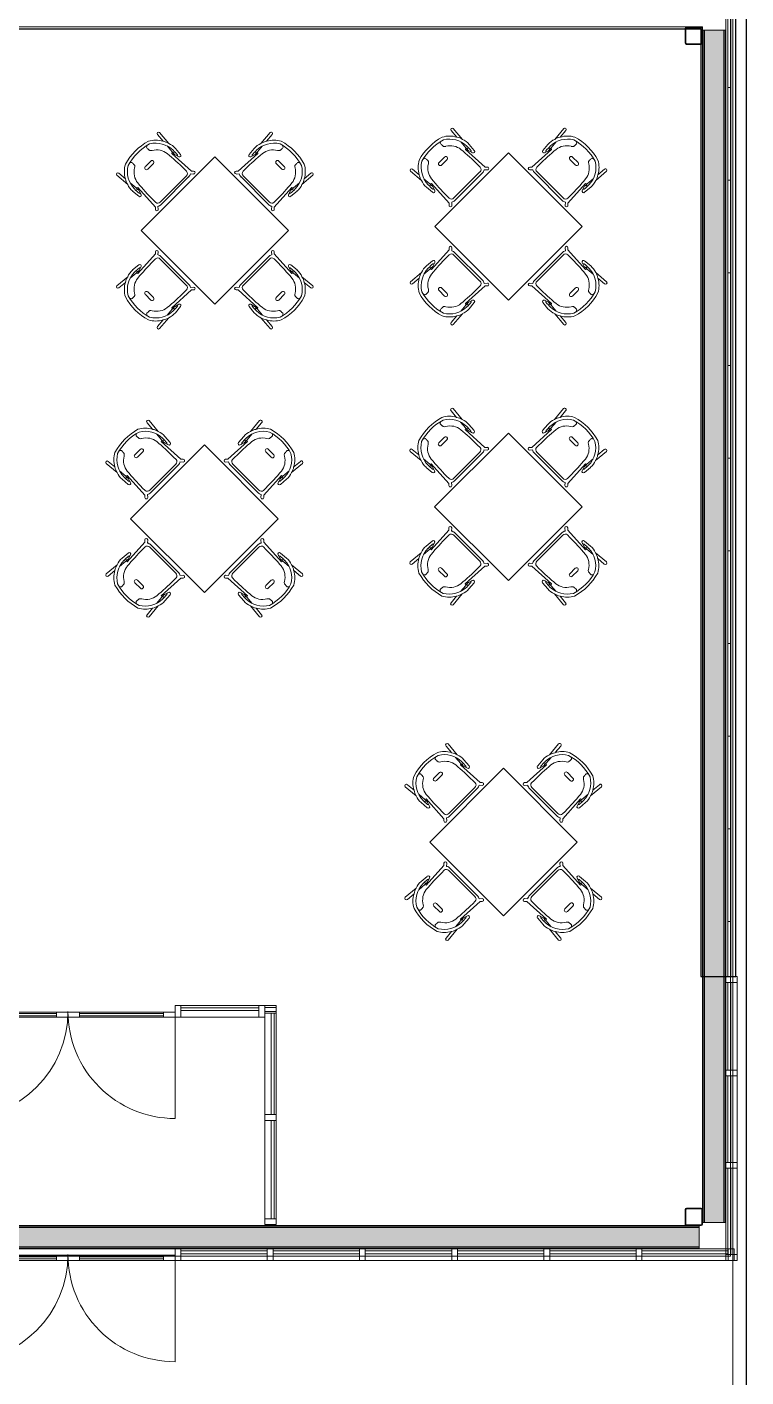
# Model space of a CAD drawing. Header units: inches. Extents: x 20541 to 27285, y -26063 to -19045.
# Drawn here: x 26034 to 26282.4, y -22813.3 to -22347.1 of the extents above; entities that cross this region are included whole.
import ezdxf

# ---------------------------------------------------------------- set-up
doc = ezdxf.new("R2010")
doc.units = ezdxf.units.IN
doc.header["$MEASUREMENT"] = 0
doc.linetypes.add('Hidden', pattern=[0.28125, 0.1875, -0.09375])
for name, color, linetype, lineweight in [('A-DOOR', 31, 'Continuous', 9), ('A-GLAZ-CURT', 52, 'Continuous', 9), ('A-GLAZ-CWMG', 51, 'Continuous', 9), ('A-PROP-SBCK', 71, 'Hidden', 25), ('A-WALL', 113, 'Continuous', 9), ('A-WALL-PATT', 111, 'Continuous', 25), ('C-TOPO', 7, 'Continuous', 9), ('Conc', 7, 'Continuous', 9), ('I-FURN', 30, 'Continuous', 9), ('L-SITE-WALL', 31, 'Continuous', 9), ('S-BEAM', 12, 'Continuous', 9), ('S-COLS', 52, 'Continuous', 9)]:
    doc.layers.add(name, color=color, linetype=linetype, lineweight=lineweight)

# ---------------------------------------------------------------- blocks, each defined once
blk = doc.blocks.new('HSS-Hollow Structural Section-Column - HSS6X6X1_4-V11-Site Plan - Phase 1')
at = {"layer": 'S-COLS'}
h = blk.add_hatch(dxfattribs=at)
h.set_pattern_fill('FP_5', color=256, style=0, pattern_type=2)
h.set_pattern_definition([(225, (26264.39, -22758.053), (25.342707, -25.342707), []), (225, (26264.39, -22796.453), (25.342707, -25.342707), [])])
edge = h.paths.add_edge_path(flags=0)
edge.add_line((2.534, 2.767), (-2.534, 2.767))
edge.add_arc((-2.534, 2.534), 0.233, 90, 180)
edge.add_line((-2.767, 2.534), (-2.767, -2.534))
edge.add_arc((-2.534, -2.534), 0.233, 180, 270)
edge.add_line((-2.534, -2.767), (2.534, -2.767))
edge.add_arc((2.534, -2.534), 0.233, 270, 360)
edge.add_line((2.767, -2.534), (2.767, 2.534))
edge.add_arc((2.534, 2.534), 0.233, 0, 90)
edge = h.paths.add_edge_path(flags=0)
edge.add_arc((2.534, 2.534), 0.466, 0, 90, ccw=False)
edge.add_line((3, 2.534), (3, -2.534))
edge.add_arc((2.534, -2.534), 0.466, 270, 360, ccw=False)
edge.add_line((2.534, -3), (-2.534, -3))
edge.add_arc((-2.534, -2.534), 0.466, 180, 270, ccw=False)
edge.add_line((-3, -2.534), (-3, 2.534))
edge.add_arc((-2.534, 2.534), 0.466, 90, 180, ccw=False)
edge.add_line((-2.534, 3), (2.534, 3))
at = {"layer": 'S-COLS', "lineweight": 15}
for p, q in [((-3, 2.534), (-3, -2.534)), ((-2.767, -2.534), (-2.767, 2.534)), ((2.534, 3), (-2.534, 3)), ((-2.534, 2.767), (2.534, 2.767)), ((2.767, 2.534), (2.767, -2.534)), ((3, -2.534), (3, 2.534)), ((2.534, -2.767), (-2.534, -2.767)), ((-2.534, -3), (2.534, -3))]:
    blk.add_line(p, q, dxfattribs=at)
for centre, radius, start, end in [((-2.534, 2.534), 0.466, 90, 180), ((-2.534, 2.534), 0.233, 90, 180), ((2.534, 2.534), 0.466, 360, 90), ((2.534, 2.534), 0.233, 0, 90), ((-2.534, -2.534), 0.466, 180, 270), ((-2.534, -2.534), 0.233, 180, 270), ((2.534, -2.534), 0.466, 270, 360), ((2.534, -2.534), 0.233, 270, 360)]:
    blk.add_arc(centre, radius, start, end, dxfattribs=at)
blk = doc.blocks.new('Girt_C - 8_D-707913-Site Plan - Phase 1')
at = {"layer": 'S-BEAM'}
for points in [[(26267.58, -22759.93), (26267.39, -22759.93), (26267.39, -22348.18), (26267.58, -22348.18)], [(26267.5, -22759.93), (26267.58, -22759.93), (26267.58, -22348.18), (26267.5, -22348.18)], [(26268.04, -22759.93), (26267.5, -22759.93), (26267.5, -22348.18), (26268.04, -22348.18)], [(26275.2, -22759.93), (26267.58, -22759.93), (26267.58, -22348.18), (26275.2, -22348.18)], [(26275.28, -22759.93), (26274.75, -22759.93), (26274.75, -22348.18), (26275.28, -22348.18)], [(26275.39, -22759.93), (26275.2, -22759.93), (26275.2, -22348.18), (26275.39, -22348.18)], [(26275.2, -22759.93), (26275.28, -22759.93), (26275.28, -22348.18), (26275.2, -22348.18)]]:
    blk.add_hatch(color=256, dxfattribs=at).paths.add_polyline_path(points, flags=0)
for p, q in [((26267.39, -22348.18), (26267.39, -22759.93)), ((26267.39, -22348.18), (26267.39, -22348.18)), ((26267.39, -22348.18), (26267.58, -22348.18)), ((26267.58, -22348.18), (26267.5, -22348.18)), ((26267.5, -22348.18), (26267.5, -22348.18)), ((26267.5, -22348.18), (26268.04, -22348.18)), ((26267.5, -22759.93), (26267.5, -22348.18)), ((26267.5, -22759.93), (26267.5, -22348.18)), ((26267.58, -22348.18), (26275.2, -22348.18)), ((26267.96, -22759.93), (26267.96, -22348.18)), ((26268.04, -22759.93), (26268.04, -22348.18)), ((26274.75, -22348.18), (26275.28, -22348.18)), ((26274.75, -22759.93), (26274.75, -22348.18)), ((26274.82, -22759.93), (26274.82, -22348.18)), ((26275.2, -22348.18), (26275.39, -22348.18)), ((26275.28, -22348.18), (26275.2, -22348.18)), ((26275.28, -22348.18), (26275.28, -22348.18)), ((26275.28, -22759.93), (26275.28, -22348.18)), ((26275.28, -22759.93), (26275.28, -22348.18)), ((26275.39, -22759.93), (26275.39, -22348.18)), ((26275.39, -22348.18), (26275.39, -22348.18)), ((26267.58, -22759.93), (26267.39, -22759.93)), ((26267.39, -22759.93), (26267.39, -22759.93)), ((26268.04, -22759.93), (26267.5, -22759.93)), ((26267.5, -22759.93), (26267.5, -22759.93)), ((26267.5, -22759.93), (26267.58, -22759.93)), ((26275.2, -22759.93), (26267.58, -22759.93)), ((26275.28, -22759.93), (26274.75, -22759.93)), ((26275.2, -22759.93), (26275.28, -22759.93)), ((26275.39, -22759.93), (26275.2, -22759.93)), ((26275.28, -22759.93), (26275.28, -22759.93)), ((26275.39, -22759.93), (26275.39, -22759.93))]:
    blk.add_line(p, q, dxfattribs=at)
blk = doc.blocks.new('Falcon 7700 Series Pedestal Base - 36_ Square Top x 30_ - Wheelchair Height-460525-Site Plan - Phase 1')
at = {"layer": 'I-FURN'}
for p, q in [((18, 18), (-18, 18)), ((-18, 18), (-18, -18)), ((18, -18), (18, 18)), ((-18, -18), (18, -18))]:
    blk.add_line(p, q, dxfattribs=at)
blk = doc.blocks.new('HermanMiller_Collection_Air-Chair_SideChair_Arms - Arms-457867-Site Plan - Phase 1')
at = {"layer": 'I-FURN'}
for p, q in [((-3.55, 10.02), (-8.45, 10.45)), ((-8.45, 9.45), (-5.47, 9.18)), ((2.04, 10.2), (-0.69, 10.45)), ((9.32, 9.33), (8.79, 8.8)), ((-3.35, 9.02), (-0.6, 8.8)), ((-0.34, 8.32), (-0.6, 8.8)), ((-0.6, 8.8), (0.38, 8.73)), ((8.79, 8.8), (-0.34, 8.32)), ((0.77, 8.78), (2.2, 9.22)), ((6.45, 7.57), (7.62, 7.57)), ((8.7, 6.35), (8.7, -6.35)), ((9.17, 7.94), (10.01, 8.64)), ((9.52, -6.69), (9.52, 6.69)), ((-3.6, 1.35), (-3.6, -1.35)), ((-2.35, -1.35), (-2.35, 1.35)), ((-5.47, -9.18), (-8.45, -9.45)), ((-3.35, -9.02), (-0.6, -8.8)), ((-0.6, -8.8), (-0.34, -8.32)), ((0.38, -8.73), (-0.6, -8.8)), ((-0.34, -8.32), (8.79, -8.8)), ((2.2, -9.22), (0.77, -8.78)), ((6.45, -7.57), (7.62, -7.57)), ((8.79, -8.8), (9.32, -9.33)), ((10.01, -8.64), (9.17, -7.94)), ((-8.45, -10.45), (-3.55, -10.02)), ((-0.69, -10.45), (2.04, -10.2))]:
    blk.add_line(p, q, dxfattribs=at)
for centre, radius, start, end in [((-8.45, 9.95), 0.5, 90, 270), ((-0.65, 0.76), 8.69, 90.7893, 148.9202), ((-2.46, 4.97), 5.17, 102.2096, 125.548), ((-1.25, 4.41), 6.06, 84.7201, 112.311), ((-0.51, -9.88), 19.32, 84.4222, 90.7893), ((0.44, 9.26), 0.53, 159.7405, 262.7198), ((1.81, 9.64), 0.521, 212.9555, 275.0445), ((2.06, 9.7), 0.499, 287, 91.3054), ((9.66, 8.99), 0.49, 315, 135), ((9.93, 0), 19.77, 163.4787, 196.5213), ((-1.51, 1.66), 8.5, 117.7851, 152.2149), ((9.93, 0), 18.77, 163.7855, 196.2145), ((-0.23, 0.83), 6.63, 124.5004, 148.6439), ((-0.92, 1.66), 5.55, 95.4677, 123.4626), ((6.58, -76.67), 84.24, 90.0911, 95.4677), ((0.45, 9.65), 0.924, 265.6115, 290.3639), ((7.62, 6.48), 1.09, 353.2467, 90.0911), ((7.56, 6.82), 1.97, 356.1033, 34.6542), ((-7.66, 5.36), 2.08, 305.4968, 328.6439), ((-2.98, 1.35), 0.625, 360, 180), ((-7.66, -5.36), 2.08, 31.3561, 54.5032), ((-0.23, -0.83), 6.63, 211.3561, 235.4996), ((-2.98, -1.35), 0.625, 180, 360), ((-1.51, -1.66), 8.5, 207.7851, 242.2149), ((-0.65, -0.76), 8.69, 211.0798, 269.2107), ((-2.46, -4.97), 5.17, 234.452, 257.7904), ((-0.92, -1.66), 5.55, 236.5374, 264.5323), ((6.58, 76.67), 84.24, 264.5323, 269.9089), ((0.44, -9.26), 0.53, 97.2802, 200.2595), ((0.45, -9.65), 0.924, 69.6361, 94.3885), ((1.81, -9.64), 0.521, 84.9555, 147.0445), ((2.06, -9.7), 0.499, 268.6946, 73), ((7.62, -6.48), 1.09, 269.9089, 6.7533), ((7.56, -6.82), 1.97, 325.3458, 3.8967), ((9.66, -8.99), 0.49, 225, 45), ((-8.45, -9.95), 0.5, 90, 270), ((-1.25, -4.41), 6.06, 247.689, 275.2799), ((-0.51, 9.88), 19.32, 269.2107, 275.5778)]:
    blk.add_arc(centre, radius, start, end, dxfattribs=at)
for centre, major_axis, ratio, start_param, end_param in [((-7.46, 6.92), (0.03, 3.66), 0.320235, 2.34328, 2.536765), ((-7.87, 5.38), (-0.03, 1.79), 0.298783, 2.522217, 3.153947), ((-7.46, -6.92), (-0.03, 3.66), 0.320235, 0.604828, 0.798312), ((-7.87, -5.38), (0.03, 1.79), 0.298783, 6.270831, 6.902561)]:
    blk.add_ellipse(centre, major_axis=major_axis, ratio=ratio, start_param=start_param, end_param=end_param, dxfattribs=at)
for points in [[(-6.45, 3.67), (-6.52, 3.66), (-6.67, 3.64), (-6.9, 3.62), (-7.13, 3.61), (-7.4, 3.6), (-7.65, 3.59), (-7.83, 3.59)], [(-6.45, -3.67), (-6.52, -3.66), (-6.67, -3.64), (-6.9, -3.62), (-7.13, -3.61), (-7.4, -3.6), (-7.65, -3.59), (-7.83, -3.59)]]:
    blk.add_open_spline(points, degree=3, knots=[-1, -1, -1, -1, -0.75, -0.5, -0.375, -0.25, 0, 0, 0, 0], dxfattribs=at)
blk = doc.blocks.new('HermanMiller_Collection_Air-Chair_SideChair_Arms - Arms-460524-Site Plan - Phase 1')
at = {"layer": 'I-FURN'}
for p, q in [((-8.45, 10.45), (-3.55, 10.02)), ((-5.47, 9.18), (-8.45, 9.45)), ((-0.69, 10.45), (2.04, 10.2)), ((8.79, 8.8), (9.32, 9.33)), ((-3.35, 9.02), (-0.6, 8.8)), ((-0.6, 8.8), (-0.34, 8.32)), ((0.38, 8.73), (-0.6, 8.8)), ((-0.34, 8.32), (8.79, 8.8)), ((2.2, 9.22), (0.77, 8.78)), ((6.45, 7.57), (7.62, 7.57)), ((8.7, -6.35), (8.7, 6.35)), ((10.01, 8.64), (9.17, 7.94)), ((9.52, 6.69), (9.52, -6.69)), ((-3.6, -1.35), (-3.6, 1.35)), ((-2.35, 1.35), (-2.35, -1.35)), ((-8.45, -9.45), (-5.47, -9.18)), ((-3.35, -9.02), (-0.6, -8.8)), ((-0.34, -8.32), (-0.6, -8.8)), ((-0.6, -8.8), (0.38, -8.73)), ((8.79, -8.8), (-0.34, -8.32)), ((0.77, -8.78), (2.2, -9.22)), ((6.45, -7.57), (7.62, -7.57)), ((9.32, -9.33), (8.79, -8.8)), ((9.17, -7.94), (10.01, -8.64)), ((-3.55, -10.02), (-8.45, -10.45)), ((2.04, -10.2), (-0.69, -10.45))]:
    blk.add_line(p, q, dxfattribs=at)
for centre, radius, start, end in [((-8.45, 9.95), 0.5, 90, 270), ((-0.65, 0.76), 8.69, 90.7893, 148.9202), ((-2.46, 4.97), 5.17, 102.2096, 125.548), ((-1.25, 4.41), 6.06, 84.7201, 112.311), ((-0.51, -9.88), 19.32, 84.4222, 90.7893), ((0.44, 9.26), 0.53, 159.7405, 262.7198), ((1.81, 9.64), 0.521, 212.9555, 275.0445), ((2.06, 9.7), 0.499, 287, 91.3054), ((9.66, 8.99), 0.49, 315, 135), ((9.93, 0), 19.77, 163.4787, 196.5213), ((-1.51, 1.66), 8.5, 117.7851, 152.2149), ((9.93, 0), 18.77, 163.7855, 196.2145), ((-0.23, 0.83), 6.63, 124.5004, 148.6439), ((-0.92, 1.66), 5.55, 95.4677, 123.4626), ((6.58, -76.67), 84.24, 90.0911, 95.4677), ((0.45, 9.65), 0.924, 265.6115, 290.3639), ((7.62, 6.48), 1.09, 353.2467, 90.0911), ((7.56, 6.82), 1.97, 356.1033, 34.6542), ((-7.66, 5.36), 2.08, 305.4968, 328.6439), ((-2.98, 1.35), 0.625, 0, 180), ((-7.66, -5.36), 2.08, 31.3561, 54.5032), ((-0.23, -0.83), 6.63, 211.3561, 235.4996), ((-2.98, -1.35), 0.625, 180, 0), ((-1.51, -1.66), 8.5, 207.7851, 242.2149), ((-0.65, -0.76), 8.69, 211.0798, 269.2107), ((-2.46, -4.97), 5.17, 234.452, 257.7904), ((-0.92, -1.66), 5.55, 236.5374, 264.5323), ((6.58, 76.67), 84.24, 264.5323, 269.9089), ((0.44, -9.26), 0.53, 97.2802, 200.2595), ((0.45, -9.65), 0.924, 69.6361, 94.3885), ((1.81, -9.64), 0.521, 84.9555, 147.0445), ((2.06, -9.7), 0.499, 268.6946, 73), ((7.62, -6.48), 1.09, 269.9089, 6.7533), ((7.56, -6.82), 1.97, 325.3458, 3.8967), ((9.66, -8.99), 0.49, 225, 45), ((-8.45, -9.95), 0.5, 90, 270), ((-1.25, -4.41), 6.06, 247.689, 275.2799), ((-0.51, 9.88), 19.32, 269.2107, 275.5778)]:
    blk.add_arc(centre, radius, start, end, dxfattribs=at)
for centre, major_axis, ratio, start_param, end_param in [((-7.46, 6.92), (0.03, 3.66), 0.320235, 2.34328, 2.536765), ((-7.87, 5.38), (-0.03, 1.79), 0.298783, 2.522217, 3.153947), ((-7.46, -6.92), (-0.03, 3.66), 0.320235, 0.604828, 0.798312), ((-7.87, -5.38), (0.03, 1.79), 0.298783, 6.270831, 6.902561)]:
    blk.add_ellipse(centre, major_axis=major_axis, ratio=ratio, start_param=start_param, end_param=end_param, dxfattribs=at)
for points in [[(-6.45, 3.67), (-6.52, 3.66), (-6.67, 3.64), (-6.9, 3.62), (-7.13, 3.61), (-7.4, 3.6), (-7.65, 3.59), (-7.83, 3.59)], [(-6.45, -3.67), (-6.52, -3.66), (-6.67, -3.64), (-6.9, -3.62), (-7.13, -3.61), (-7.4, -3.6), (-7.65, -3.59), (-7.83, -3.59)]]:
    blk.add_open_spline(points, degree=3, knots=[-1, -1, -1, -1, -0.75, -0.5, -0.375, -0.25, 0, 0, 0, 0], dxfattribs=at)
blk = doc.blocks.new('Girt_C - 8_D-707918-Site Plan - Phase 1')
at = {"layer": 'S-BEAM'}
for points in [[(26266.27, -22761.24), (24627.39, -22761.24), (24627.39, -22761.05), (26266.27, -22761.05)], [(26266.27, -22761.16), (24627.39, -22761.16), (24627.39, -22761.24), (26266.27, -22761.24)], [(26266.27, -22761.7), (24627.39, -22761.7), (24627.39, -22761.16), (26266.27, -22761.16)], [(26266.27, -22768.87), (24627.39, -22768.87), (24627.39, -22761.24), (26266.27, -22761.24)], [(26266.27, -22768.94), (24627.39, -22768.94), (24627.39, -22768.41), (26266.27, -22768.41)], [(26266.27, -22769.05), (24627.39, -22769.05), (24627.39, -22768.87), (26266.27, -22768.87)], [(26266.27, -22768.87), (24627.39, -22768.87), (24627.39, -22768.94), (26266.27, -22768.94)]]:
    blk.add_hatch(color=256, dxfattribs=at).paths.add_polyline_path(points, flags=0)
for p, q in [((26266.27, -22761.05), (24627.39, -22761.05)), ((24627.39, -22761.16), (26266.27, -22761.16)), ((24627.39, -22761.16), (26266.27, -22761.16)), ((24627.39, -22761.63), (26266.27, -22761.63)), ((24627.39, -22761.7), (26266.27, -22761.7)), ((26266.27, -22761.05), (26266.27, -22761.05)), ((26266.27, -22761.05), (26266.27, -22761.24)), ((26266.27, -22761.24), (26266.27, -22761.16)), ((26266.27, -22761.16), (26266.27, -22761.16)), ((26266.27, -22761.16), (26266.27, -22761.7)), ((26266.27, -22761.24), (26266.27, -22768.87)), ((24627.39, -22768.41), (26266.27, -22768.41)), ((24627.39, -22768.48), (26266.27, -22768.48)), ((24627.39, -22768.94), (26266.27, -22768.94)), ((24627.39, -22768.94), (26266.27, -22768.94)), ((24627.39, -22769.05), (26266.27, -22769.05)), ((26266.27, -22768.41), (26266.27, -22768.94)), ((26266.27, -22768.87), (26266.27, -22769.05)), ((26266.27, -22768.94), (26266.27, -22768.87)), ((26266.27, -22768.94), (26266.27, -22768.94)), ((26266.27, -22769.05), (26266.27, -22769.05))]:
    blk.add_line(p, q, dxfattribs=at)
blk = doc.blocks.new('Rectangular Mullion - Rectangular Mullion 1-601744-Site Plan - Phase 1')
at = {"layer": 'A-GLAZ-CWMG'}
for p, q in [((22061.39, -22772.05), (22061.39, -22773.05)), ((22061.39, -22772.05), (22061.39, -22773.05)), ((22065.39, -22773.05), (22065.39, -22772.05)), ((22065.39, -22772.05), (22065.39, -22773.05)), ((22065.39, -22773.05), (22061.39, -22773.05)), ((22061.39, -22773.05), (22061.39, -22773.05)), ((22061.39, -22773.05), (22065.39, -22773.05)), ((22065.39, -22773.05), (22065.39, -22773.05))]:
    blk.add_line(p, q, dxfattribs=at)
blk = doc.blocks.new('System Panel - Glazed-608302-Site Plan - Phase 1')
at = {"layer": 'A-GLAZ-CURT'}
for p, q in [((14.92, -0.25), (-14.92, -0.25)), ((-14.92, -0.25), (-14.92, -1.25)), ((-14.92, -1.25), (-14.92, -0.25)), ((-14.92, -0.25), (-14.92, -0.25)), ((14.92, -0.25), (-14.92, -0.25)), ((-14.92, -1.25), (14.92, -1.25)), ((-14.92, -1.25), (14.92, -1.25)), ((-14.92, -1.25), (-14.92, -1.25)), ((14.92, -1.25), (14.92, -0.25)), ((14.92, -0.25), (14.92, -1.25)), ((14.92, -0.25), (14.92, -0.25)), ((14.92, -1.25), (14.92, -1.25))]:
    blk.add_line(p, q, dxfattribs=at)
blk = doc.blocks.new('Rectangular Mullion - Rectangular Mullion 1-598805-Site Plan - Phase 1')
at = {"layer": 'A-GLAZ-CWMG'}
for p, q in [((22061.39, -22708.36), (22061.39, -22740.21)), ((22061.39, -22708.36), (22061.39, -22740.21)), ((22065.39, -22740.21), (22065.39, -22708.36)), ((22065.39, -22708.36), (22065.39, -22740.21))]:
    blk.add_line(p, q, dxfattribs=at)
blk = doc.blocks.new('Rectangular Mullion - Rectangular Mullion 1-592303-Site Plan - Phase 1')
at = {"layer": 'A-GLAZ-CWMG', "lineweight": 13}
for p, q in [((-1, 2), (1, 2)), ((-1, -2), (-1, 2)), ((1, 2), (1, -2)), ((1, -2), (-1, -2))]:
    blk.add_line(p, q, dxfattribs=at)
at = {"layer": 'A-GLAZ-CWMG'}
for p, q in [((-1, 2), (-1, 2)), ((1, 2), (1, 2)), ((-1, -2), (-1, -2)), ((1, -2), (1, -2))]:
    blk.add_line(p, q, dxfattribs=at)
blk = doc.blocks.new('Rectangular Mullion - Rectangular Mullion 1-598806-Site Plan - Phase 1')
at = {"layer": 'A-GLAZ-CWMG'}
for p, q in [((22065.39, -22548.13), (22061.39, -22548.13)), ((22061.39, -22548.13), (22061.39, -22548.13)), ((22061.39, -22548.13), (22065.39, -22548.13)), ((22061.39, -22548.13), (22061.39, -22580.98)), ((22061.39, -22548.13), (22061.39, -22580.98)), ((22065.39, -22548.13), (22065.39, -22548.13)), ((22065.39, -22580.98), (22065.39, -22548.13)), ((22065.39, -22548.13), (22065.39, -22580.98))]:
    blk.add_line(p, q, dxfattribs=at)
blk = doc.blocks.new('Door_Single_Storefront - one-598744-Site Plan - Phase 1')
at = {"layer": 'A-DOOR'}
for p, q in [((-18.5, 37), (-18.5, 0)), ((-14.5, 2), (-18.5, 2)), ((-18.5, 2), (-18.5, 0.25)), ((-18.5, 2), (-18.5, 0.25)), ((18.5, 2), (-18.5, 2)), ((-18.5, 2), (-18.5, 2)), ((-18.5, 0.25), (-14.5, 0.25)), ((-18.5, 0.25), (-18.5, 0.25)), ((-18.5, 0.25), (18.5, 0.25)), ((-14.5, 0.25), (-14.5, 2)), ((-14.5, 2), (-14.5, 0.25)), ((-14.5, 2), (-14.5, 2)), ((-14.5, 2), (14.5, 2)), ((14.5, 1.5), (-14.5, 1.5)), ((-14.5, 1.5), (-14.5, 0.75)), ((-14.5, 1.5), (-14.5, 0.75)), ((14.5, 1.5), (-14.5, 1.5)), ((-14.5, 1.5), (-14.5, 1.5)), ((-14.5, 0.75), (14.5, 0.75)), ((-14.5, 0.75), (-14.5, 0.75)), ((-14.5, 0.75), (14.5, 0.75)), ((14.5, 0.25), (-14.5, 0.25)), ((-14.5, 0.25), (-14.5, 0.25)), ((18.5, 2), (14.5, 2)), ((14.5, 2), (14.5, 0.25)), ((14.5, 0.25), (14.5, 2)), ((14.5, 2), (14.5, 2)), ((14.5, 0.75), (14.5, 1.5)), ((14.5, 1.5), (14.5, 0.75)), ((14.5, 1.5), (14.5, 1.5)), ((14.5, 0.75), (14.5, 0.75)), ((14.5, 0.25), (18.5, 0.25)), ((14.5, 0.25), (14.5, 0.25)), ((18.5, 0.25), (18.5, 2)), ((18.5, 2), (18.5, 0.25)), ((18.5, 2), (18.5, 2)), ((18.5, 0.25), (18.5, 0.25))]:
    blk.add_line(p, q, dxfattribs=at)
blk.add_arc((-18.5, 0), 37, 360, 90, dxfattribs=at)
blk = doc.blocks.new('Door_Single_Storefront - one-598761-Site Plan - Phase 1')
at = {"layer": 'A-DOOR'}
for p, q in [((-18.5, -37), (-18.5, 0)), ((-18.5, -2), (-18.5, -0.25)), ((-18.5, -0.25), (-14.5, -0.25)), ((-18.5, -0.25), (18.5, -0.25)), ((-18.5, -0.25), (-18.5, -0.25)), ((-18.5, -2), (-18.5, -0.25)), ((-14.5, -2), (-18.5, -2)), ((-18.5, -2), (-18.5, -2)), ((18.5, -2), (-18.5, -2)), ((-14.5, -0.25), (-14.5, -2)), ((-14.5, -0.25), (-14.5, -0.25)), ((14.5, -0.25), (-14.5, -0.25)), ((-14.5, -2), (-14.5, -0.25)), ((-14.5, -1.5), (-14.5, -0.75)), ((-14.5, -0.75), (14.5, -0.75)), ((-14.5, -0.75), (14.5, -0.75)), ((-14.5, -0.75), (-14.5, -0.75)), ((-14.5, -1.5), (-14.5, -0.75)), ((14.5, -1.5), (-14.5, -1.5)), ((-14.5, -1.5), (-14.5, -1.5)), ((14.5, -1.5), (-14.5, -1.5)), ((-14.5, -2), (14.5, -2)), ((-14.5, -2), (-14.5, -2)), ((14.5, -2), (14.5, -0.25)), ((14.5, -0.25), (18.5, -0.25)), ((14.5, -0.25), (14.5, -0.25)), ((14.5, -0.25), (14.5, -2)), ((14.5, -0.75), (14.5, -1.5)), ((14.5, -0.75), (14.5, -0.75)), ((14.5, -1.5), (14.5, -0.75)), ((14.5, -1.5), (14.5, -1.5)), ((18.5, -2), (14.5, -2)), ((14.5, -2), (14.5, -2)), ((18.5, -0.25), (18.5, -2)), ((18.5, -0.25), (18.5, -0.25)), ((18.5, -2), (18.5, -0.25)), ((18.5, -2), (18.5, -2))]:
    blk.add_line(p, q, dxfattribs=at)
blk.add_arc((-18.5, 0), 37, 270, 0, dxfattribs=at)
blk = doc.blocks.new('Rectangular Mullion - Rectangular Mullion 1-594432-Site Plan - Phase 1')
at = {"layer": 'A-GLAZ-CWMG', "lineweight": 13}
for p, q in [((0, 2), (-2, 2)), ((-2, 2), (-2, -2)), ((0, -2), (0, 2)), ((-2, -2), (0, -2))]:
    blk.add_line(p, q, dxfattribs=at)
at = {"layer": 'A-GLAZ-CWMG'}
for p, q in [((-2, 2), (-2, 2)), ((0, 2), (0, 2)), ((-2, -2), (-2, -2)), ((0, -2), (0, -2))]:
    blk.add_line(p, q, dxfattribs=at)
blk = doc.blocks.new('System Panel - Glazed-675674-Site Plan - Phase 1')
at = {"layer": 'A-GLAZ-CURT'}
for p, q in [((13.47, -0.25), (-13.47, -0.25)), ((-13.47, -0.25), (-13.47, -1.25)), ((-13.47, -1.25), (-13.47, -0.25)), ((-13.47, -0.25), (-13.47, -0.25)), ((13.47, -0.25), (-13.47, -0.25)), ((-13.47, -1.25), (13.47, -1.25)), ((-13.47, -1.25), (13.47, -1.25)), ((-13.47, -1.25), (-13.47, -1.25)), ((13.47, -1.25), (13.47, -0.25)), ((13.47, -0.25), (13.47, -1.25)), ((13.47, -0.25), (13.47, -0.25)), ((13.47, -1.25), (13.47, -1.25))]:
    blk.add_line(p, q, dxfattribs=at)
blk = doc.blocks.new('Rectangular Mullion - Rectangular Mullion 1-675673-Site Plan - Phase 1')
at = {"layer": 'A-GLAZ-CWMG'}
for p, q in [((26085.2, -22685.05), (26085.2, -22689.05)), ((26085.2, -22689.05), (26085.2, -22685.05)), ((26085.2, -22685.05), (26085.2, -22685.05)), ((26116.14, -22685.05), (26085.2, -22685.05)), ((26085.2, -22685.05), (26116.14, -22685.05)), ((26116.14, -22685.05), (26116.14, -22685.05)), ((26116.14, -22685.05), (26116.14, -22689.05)), ((26116.14, -22689.05), (26116.14, -22685.05)), ((26085.2, -22689.05), (26085.2, -22689.05)), ((26085.2, -22689.05), (26116.14, -22689.05)), ((26085.2, -22689.05), (26116.14, -22689.05)), ((26116.14, -22689.05), (26116.14, -22689.05))]:
    blk.add_line(p, q, dxfattribs=at)
blk = doc.blocks.new('System Panel - Glazed-675465-Site Plan - Phase 1')
at = {"layer": 'A-GLAZ-CURT'}
for p, q in [((17, -0.25), (-17, -0.25)), ((-17, -0.25), (-17, -1.25)), ((-17, -1.25), (-17, -0.25)), ((-17, -0.25), (-17, -0.25)), ((17, -0.25), (-17, -0.25)), ((-17, -1.25), (17, -1.25)), ((-17, -1.25), (17, -1.25)), ((-17, -1.25), (-17, -1.25)), ((17, -1.25), (17, -0.25)), ((17, -0.25), (17, -1.25)), ((17, -0.25), (17, -0.25)), ((17, -1.25), (17, -1.25))]:
    blk.add_line(p, q, dxfattribs=at)
blk = doc.blocks.new('System Panel - Glazed-675521-Site Plan - Phase 1')
at = {"layer": 'A-GLAZ-CURT'}
for p, q in [((17.5, -0.25), (-17.5, -0.25)), ((-17.5, -0.25), (-17.5, -1.25)), ((-17.5, -1.25), (-17.5, -0.25)), ((-17.5, -0.25), (-17.5, -0.25)), ((17.5, -0.25), (-17.5, -0.25)), ((-17.5, -1.25), (17.5, -1.25)), ((-17.5, -1.25), (17.5, -1.25)), ((-17.5, -1.25), (-17.5, -1.25)), ((17.5, -1.25), (17.5, -0.25)), ((17.5, -0.25), (17.5, -1.25)), ((17.5, -0.25), (17.5, -0.25)), ((17.5, -1.25), (17.5, -1.25))]:
    blk.add_line(p, q, dxfattribs=at)
blk = doc.blocks.new('Rectangular Mullion - Rectangular Mullion 1-600438-Site Plan - Phase 1')
at = {"layer": 'A-GLAZ-CWMG'}
for p, q in [((25046.89, -22769.05), (25009.89, -22769.05)), ((25009.89, -22769.05), (25046.89, -22769.05)), ((25046.89, -22769.05), (25046.89, -22769.05)), ((25046.89, -22769.05), (25046.89, -22773.05)), ((25046.89, -22773.05), (25046.89, -22769.05)), ((25009.89, -22773.05), (25046.89, -22773.05)), ((25009.89, -22773.05), (25046.89, -22773.05)), ((25046.89, -22773.05), (25046.89, -22773.05))]:
    blk.add_line(p, q, dxfattribs=at)
blk = doc.blocks.new('Rectangular Mullion - Rectangular Mullion 1-672134-Site Plan - Phase 1')
at = {"layer": 'A-GLAZ-CWMG'}
for p, q in [((25986.14, -22686.68), (25986.14, -22723.68)), ((25986.14, -22686.68), (25986.14, -22723.68)), ((25990.14, -22723.68), (25990.14, -22686.68)), ((25990.14, -22686.68), (25990.14, -22723.68))]:
    blk.add_line(p, q, dxfattribs=at)
blk = doc.blocks.new('Rectangular Mullion - Rectangular Mullion 1-675467-Site Plan - Phase 1')
at = {"layer": 'A-GLAZ-CWMG', "lineweight": 13}
for p, q in [((-2, 2), (0, 2)), ((-2, -2), (-2, 2)), ((0, 2), (0, -2)), ((0, -2), (-2, -2))]:
    blk.add_line(p, q, dxfattribs=at)
at = {"layer": 'A-GLAZ-CWMG'}
for p, q in [((-2, 2), (-2, 2)), ((0, 2), (0, 2)), ((-2, -2), (-2, -2)), ((0, -2), (0, -2))]:
    blk.add_line(p, q, dxfattribs=at)
blk = doc.blocks.new('Rectangular Mullion - Rectangular Mullion 1-675468-Site Plan - Phase 1')
at = {"layer": 'A-GLAZ-CWMG', "lineweight": 13}
for p, q in [((0, 2), (-2, 2)), ((-2, 2), (-2, -2)), ((0, -2), (0, 2)), ((-2, -2), (0, -2))]:
    blk.add_line(p, q, dxfattribs=at)
at = {"layer": 'A-GLAZ-CWMG'}
for p, q in [((-2, 2), (-2, 2)), ((0, 2), (0, 2)), ((-2, -2), (-2, -2)), ((0, -2), (0, -2))]:
    blk.add_line(p, q, dxfattribs=at)
blk = doc.blocks.new('Rectangular Mullion - Rectangular Mullion 1-675464-Site Plan - Phase 1')
at = {"layer": 'A-GLAZ-CWMG', "lineweight": 13}
for p, q in [((-1, 2), (1, 2)), ((-1, -2), (-1, 2)), ((1, 2), (1, -2)), ((1, -2), (-1, -2))]:
    blk.add_line(p, q, dxfattribs=at)
at = {"layer": 'A-GLAZ-CWMG'}
for p, q in [((-1, 2), (-1, 2)), ((1, 2), (1, 2)), ((-1, -2), (-1, -2)), ((1, -2), (1, -2))]:
    blk.add_line(p, q, dxfattribs=at)
blk = doc.blocks.new('Rectangular Mullion - Rectangular Mullion 1-707930-Site Plan - Phase 1')
at = {"layer": 'A-GLAZ-CWMG'}
for p, q in [((25990.14, -22685.05), (25986.14, -22685.05)), ((25986.14, -22685.05), (25986.14, -22685.05)), ((25986.14, -22685.05), (25990.14, -22685.05)), ((25986.14, -22685.05), (25986.14, -22686.68)), ((25986.14, -22685.05), (25986.14, -22686.68)), ((25990.14, -22685.05), (25990.14, -22685.05)), ((25990.14, -22686.68), (25990.14, -22685.05)), ((25990.14, -22685.05), (25990.14, -22686.68))]:
    blk.add_line(p, q, dxfattribs=at)
blk = doc.blocks.new('Rectangular Mullion - Rectangular Mullion 1-677392-Site Plan - Phase 1')
at = {"layer": 'A-GLAZ-CWMG', "lineweight": 13}
for p, q in [((-2, 2), (0, 2)), ((-2, -2), (-2, 2)), ((0, 2), (0, -2)), ((0, -2), (-2, -2))]:
    blk.add_line(p, q, dxfattribs=at)
at = {"layer": 'A-GLAZ-CWMG'}
for p, q in [((-2, 2), (-2, 2)), ((0, 2), (0, 2)), ((-2, -2), (-2, -2)), ((0, -2), (0, -2))]:
    blk.add_line(p, q, dxfattribs=at)
blk = doc.blocks.new('Rectangular Mullion - Rectangular Mullion 1-677145-Site Plan - Phase 1')
at = {"layer": 'A-GLAZ-CWMG'}
for p, q in [((26275.39, -22772.05), (26275.39, -22773.05)), ((26275.39, -22772.05), (26275.39, -22773.05)), ((26279.39, -22773.05), (26279.39, -22772.05)), ((26279.39, -22772.05), (26279.39, -22773.05)), ((26279.39, -22773.05), (26275.39, -22773.05)), ((26275.39, -22773.05), (26275.39, -22773.05)), ((26275.39, -22773.05), (26279.39, -22773.05)), ((26279.39, -22773.05), (26279.39, -22773.05))]:
    blk.add_line(p, q, dxfattribs=at)
blk = doc.blocks.new('System Panel - Glazed-677162-Site Plan - Phase 1')
at = {"layer": 'A-GLAZ-CURT'}
for p, q in [((14.92, 1.25), (-14.92, 1.25)), ((-14.92, 1.25), (-14.92, 0.25)), ((-14.92, 0.25), (-14.92, 1.25)), ((-14.92, 1.25), (-14.92, 1.25)), ((14.92, 1.25), (-14.92, 1.25)), ((-14.92, 0.25), (14.92, 0.25)), ((-14.92, 0.25), (14.92, 0.25)), ((-14.92, 0.25), (-14.92, 0.25)), ((14.92, 0.25), (14.92, 1.25)), ((14.92, 1.25), (14.92, 0.25)), ((14.92, 1.25), (14.92, 1.25)), ((14.92, 0.25), (14.92, 0.25))]:
    blk.add_line(p, q, dxfattribs=at)
blk = doc.blocks.new('Rectangular Mullion - Rectangular Mullion 1-677146-Site Plan - Phase 1')
at = {"layer": 'A-GLAZ-CWMG'}
for p, q in [((26275.39, -22740.21), (26275.39, -22772.05)), ((26275.39, -22740.21), (26275.39, -22772.05)), ((26279.39, -22772.05), (26279.39, -22740.21)), ((26279.39, -22740.21), (26279.39, -22772.05))]:
    blk.add_line(p, q, dxfattribs=at)
blk = doc.blocks.new('Rectangular Mullion - Rectangular Mullion 1-677147-Site Plan - Phase 1')
at = {"layer": 'A-GLAZ-CWMG', "lineweight": 13}
for p, q in [((-1, 2), (1, 2)), ((-1, -2), (-1, 2)), ((1, 2), (1, -2)), ((1, -2), (-1, -2))]:
    blk.add_line(p, q, dxfattribs=at)
at = {"layer": 'A-GLAZ-CWMG'}
for p, q in [((-1, 2), (-1, 2)), ((1, 2), (1, 2)), ((-1, -2), (-1, -2)), ((1, -2), (1, -2))]:
    blk.add_line(p, q, dxfattribs=at)
blk = doc.blocks.new('System Panel - Glazed-677421-Site Plan - Phase 1')
at = {"layer": 'A-GLAZ-CURT'}
for p, q in [((15.15, 1.25), (-15.15, 1.25)), ((-15.15, 1.25), (-15.15, 0.25)), ((-15.15, 0.25), (-15.15, 1.25)), ((-15.15, 1.25), (-15.15, 1.25)), ((15.15, 1.25), (-15.15, 1.25)), ((-15.15, 0.25), (15.15, 0.25)), ((-15.15, 0.25), (15.15, 0.25)), ((-15.15, 0.25), (-15.15, 0.25)), ((15.15, 0.25), (15.15, 1.25)), ((15.15, 1.25), (15.15, 0.25)), ((15.15, 1.25), (15.15, 1.25)), ((15.15, 0.25), (15.15, 0.25))]:
    blk.add_line(p, q, dxfattribs=at)
blk = doc.blocks.new('Rectangular Mullion - Rectangular Mullion 1-677419-Site Plan - Phase 1')
at = {"layer": 'A-GLAZ-CWMG'}
for p, q in [((26279.39, -22675.05), (26275.39, -22675.05)), ((26275.39, -22675.05), (26275.39, -22675.05)), ((26275.39, -22675.05), (26279.39, -22675.05)), ((26275.39, -22675.05), (26275.39, -22708.36)), ((26275.39, -22675.05), (26275.39, -22708.36)), ((26279.39, -22675.05), (26279.39, -22675.05)), ((26279.39, -22708.36), (26279.39, -22675.05)), ((26279.39, -22675.05), (26279.39, -22708.36))]:
    blk.add_line(p, q, dxfattribs=at)
blk = doc.blocks.new('Rectangular Mullion - Rectangular Mullion 1-677169-Site Plan - Phase 1')
at = {"layer": 'A-GLAZ-CWMG', "lineweight": 13}
for p, q in [((0, 2), (-2, 2)), ((-2, 2), (-2, -2)), ((0, -2), (0, 2)), ((-2, -2), (0, -2))]:
    blk.add_line(p, q, dxfattribs=at)
at = {"layer": 'A-GLAZ-CWMG'}
for p, q in [((-2, 2), (-2, 2)), ((0, 2), (0, 2)), ((-2, -2), (-2, -2)), ((0, -2), (0, -2))]:
    blk.add_line(p, q, dxfattribs=at)

msp = doc.modelspace()

# ---------------------------------------------------------------- hatches: boundary and pattern name
at = {"layer": 'A-WALL-PATT', "lineweight": 9}
h = msp.add_hatch(dxfattribs=at)
h.set_pattern_fill('FP_7', color=256, style=0, pattern_type=2)
h.set_pattern_definition([(0, (0, 0), (0, 32), []), (90, (0, 0), (-32, 2e-15), [])])
h.paths.add_polyline_path([(26276.14, -22337.3), (26277.14, -22337.3), (26277.14, -22675.05), (26276.14, -22675.05), (26276.14, -22338.3)], flags=0)
at = {"layer": 'S-COLS'}
h = msp.add_hatch(dxfattribs=at)
h.set_pattern_fill('FP_1', color=256, style=0, pattern_type=2)
h.set_pattern_definition([(45, (0, 0), (-25.342707, 25.342707), []), (45, (0, 38.4), (-25.342707, 25.342707), [])])
edge = h.paths.add_edge_path(flags=0)
edge.add_arc((26261.86, -22347.52), 0.233, 90, 180)
edge.add_line((26261.62, -22347.52), (26261.62, -22352.59))
edge.add_arc((26261.86, -22352.59), 0.233, 180, 270)
edge.add_line((26261.86, -22352.82), (26266.92, -22352.82))
edge.add_arc((26266.92, -22352.59), 0.233, 270, 360)
edge.add_line((26267.16, -22352.59), (26267.16, -22347.52))
edge.add_arc((26266.92, -22347.52), 0.233, 0, 90)
edge.add_line((26266.92, -22347.29), (26261.86, -22347.29))
edge = h.paths.add_edge_path(flags=0)
edge.add_line((26267.39, -22347.52), (26267.39, -22352.59))
edge.add_arc((26266.92, -22352.59), 0.466, -90, 0, ccw=False)
edge.add_line((26266.92, -22353.05), (26261.86, -22353.05))
edge.add_arc((26261.86, -22352.59), 0.466, 180, 270, ccw=False)
edge.add_line((26261.39, -22352.59), (26261.39, -22347.52))
edge.add_arc((26261.86, -22347.52), 0.466, 90, 180, ccw=False)
edge.add_line((26261.86, -22347.05), (26266.92, -22347.05))
edge.add_arc((26266.92, -22347.52), 0.466, 0, 90, ccw=False)

# ---------------------------------------------------------------- linework, layer by layer
at = {"layer": 'A-PROP-SBCK'}
msp.add_line((26282.39, -19438.18), (26282.39, -25779.86), dxfattribs=at)
at = {"layer": 'A-WALL'}
for p, q in [((26275.39, -22675.05), (26275.39, -22339.05)), ((26276.14, -22675.05), (26276.14, -22338.3)), ((26277.14, -22675.05), (26277.14, -22337.3)), ((26277.89, -22675.05), (26277.89, -22336.55)), ((25993, -22347.05), (26267.39, -22347.05)), ((26267.39, -22675.05), (26267.39, -22347.05))]:
    msp.add_line(p, q, dxfattribs=at)
at = {"layer": 'C-TOPO'}
for p, q in [((26277.07, -22337.37), (26277.07, -22771.59)), ((26277.07, -22771.59), (23481.19, -22771.59))]:
    msp.add_line(p, q, dxfattribs=at)
at = {"layer": 'Conc'}
msp.add_line((26277.87, -22651.19), (26277.87, -22952.07), dxfattribs=at)
at = {"layer": 'L-SITE-WALL', "lineweight": 25}
for p, q in [((26278.89, -22675.05), (26278.89, -22335.55)), ((25993, -22347.68), (26266.77, -22347.68)), ((26266.77, -22347.68), (26266.77, -22675.05)), ((26266.77, -22675.05), (26278.89, -22675.05))]:
    msp.add_line(p, q, dxfattribs=at)
at = {"layer": 'S-COLS', "lineweight": 15}
for p, q in [((26261.39, -22347.52), (26261.39, -22352.59)), ((26261.62, -22352.59), (26261.62, -22347.52)), ((26266.92, -22347.05), (26261.86, -22347.05)), ((26261.86, -22347.29), (26266.92, -22347.29)), ((26267.16, -22347.52), (26267.16, -22352.59)), ((26267.39, -22352.59), (26267.39, -22347.52)), ((26266.92, -22352.82), (26261.86, -22352.82)), ((26261.86, -22353.05), (26266.92, -22353.05))]:
    msp.add_line(p, q, dxfattribs=at)
for centre, radius, start, end in [((26261.86, -22347.52), 0.466, 90, 180), ((26261.86, -22347.52), 0.233, 90, 180), ((26266.92, -22347.52), 0.466, 0, 90), ((26266.92, -22347.52), 0.233, 0, 90), ((26261.86, -22352.59), 0.466, 180, 270), ((26261.86, -22352.59), 0.233, 180, 270), ((26266.92, -22352.59), 0.466, 270, 0), ((26266.92, -22352.59), 0.233, 270, 0)]:
    msp.add_arc(centre, radius, start, end, dxfattribs=at)

# ---------------------------------------------------------------- block references
at = {"layer": 'A-DOOR'}
for p in [(26029.7, -22687.05), (26029.7, -22771.05)]:
    msp.add_blockref('Door_Single_Storefront - one-598761-Site Plan - Phase 1', p, dxfattribs=at)
at = {"layer": 'A-DOOR', "rotation": 180}
for p in [(26066.7, -22687.05), (26066.7, -22771.05)]:
    msp.add_blockref('Door_Single_Storefront - one-598744-Site Plan - Phase 1', p, dxfattribs=at)
at = {"layer": 'A-GLAZ-CURT'}
for name, p, rotation in [('System Panel - Glazed-677421-Site Plan - Phase 1', (26277.39, -22692.21), 89.99999999998265), ('System Panel - Glazed-675674-Site Plan - Phase 1', (26100.67, -22687.05), 180), ('System Panel - Glazed-675521-Site Plan - Phase 1', (26118.14, -22705.18), 90), ('System Panel - Glazed-677162-Site Plan - Phase 1', (26277.39, -22724.28), 89.99999999998265), ('System Panel - Glazed-675465-Site Plan - Phase 1', (26118.14, -22741.68), 90), ('System Panel - Glazed-677162-Site Plan - Phase 1', (26277.39, -22756.13), 89.99999999998265), ('System Panel - Glazed-608302-Site Plan - Phase 1', (26102.13, -22771.05), 180), ('System Panel - Glazed-608302-Site Plan - Phase 1', (26133.97, -22771.05), 180), ('System Panel - Glazed-608302-Site Plan - Phase 1', (26165.82, -22771.05), 180), ('System Panel - Glazed-608302-Site Plan - Phase 1', (26197.67, -22771.05), 180), ('System Panel - Glazed-608302-Site Plan - Phase 1', (26229.51, -22771.05), 180), ('System Panel - Glazed-608302-Site Plan - Phase 1', (26261.36, -22771.05), 180)]:
    msp.add_blockref(name, p, dxfattribs=dict(at, rotation=rotation))
at = {"layer": 'A-GLAZ-CWMG', "extrusion": (0, 0, -1)}
for name, p, rotation in [('Rectangular Mullion - Rectangular Mullion 1-677392-Site Plan - Phase 1', (-26277.39, -22675.05), 90.00000000001737), ('Rectangular Mullion - Rectangular Mullion 1-675467-Site Plan - Phase 1', (-26118.14, -22685.05), 90), ('Rectangular Mullion - Rectangular Mullion 1-675464-Site Plan - Phase 1', (-26118.14, -22686.68), 90), ('Rectangular Mullion - Rectangular Mullion 1-677147-Site Plan - Phase 1', (-26277.39, -22708.36), 90.00000000001737), ('Rectangular Mullion - Rectangular Mullion 1-675464-Site Plan - Phase 1', (-26118.14, -22723.68), 90), ('Rectangular Mullion - Rectangular Mullion 1-677147-Site Plan - Phase 1', (-26277.39, -22740.21), 90.00000000001737), ('Rectangular Mullion - Rectangular Mullion 1-677147-Site Plan - Phase 1', (-26277.39, -22772.05), 90.00000000001737)]:
    msp.add_blockref(name, p, dxfattribs=dict(at, rotation=rotation))
at = {"layer": 'A-GLAZ-CWMG'}
for name, p in [('Rectangular Mullion - Rectangular Mullion 1-677419-Site Plan - Phase 1', (0, 0)), ('Rectangular Mullion - Rectangular Mullion 1-675673-Site Plan - Phase 1', (0, 0)), ('Rectangular Mullion - Rectangular Mullion 1-594432-Site Plan - Phase 1', (26116.14, -22687.05)), ('Rectangular Mullion - Rectangular Mullion 1-707930-Site Plan - Phase 1', (130, 0)), ('Rectangular Mullion - Rectangular Mullion 1-672134-Site Plan - Phase 1', (130, 0)), ('Rectangular Mullion - Rectangular Mullion 1-677146-Site Plan - Phase 1', (0, 31.85)), ('Rectangular Mullion - Rectangular Mullion 1-677146-Site Plan - Phase 1', (0, 0)), ('Rectangular Mullion - Rectangular Mullion 1-677145-Site Plan - Phase 1', (0, 0)), ('Rectangular Mullion - Rectangular Mullion 1-594432-Site Plan - Phase 1', (26278.28, -22771.05))]:
    msp.add_blockref(name, p, dxfattribs=at)
at = {"layer": 'A-GLAZ-CWMG', "extrusion": (0, 0, -1)}
for p in [(-26086.2, -22687.05), (-26086.2, -22771.05), (-26118.05, -22771.05), (-26149.9, -22771.05), (-26181.74, -22771.05), (-26213.59, -22771.05), (-26245.43, -22771.05), (-26277.28, -22771.05)]:
    msp.add_blockref('Rectangular Mullion - Rectangular Mullion 1-592303-Site Plan - Phase 1', p, dxfattribs=at)
at = {"layer": 'A-GLAZ-CWMG'}
for name, p, rotation in [('Rectangular Mullion - Rectangular Mullion 1-600438-Site Plan - Phase 1', (48889.19, 2286.21), 270), ('Rectangular Mullion - Rectangular Mullion 1-675468-Site Plan - Phase 1', (26118.14, -22760.68), 270), ('Rectangular Mullion - Rectangular Mullion 1-598806-Site Plan - Phase 1', (3537.07, -44834.44), 90), ('Rectangular Mullion - Rectangular Mullion 1-598805-Site Plan - Phase 1', (3409.69, -44834.44), 90), ('Rectangular Mullion - Rectangular Mullion 1-598805-Site Plan - Phase 1', (3441.54, -44834.44), 90), ('Rectangular Mullion - Rectangular Mullion 1-598805-Site Plan - Phase 1', (3473.38, -44834.44), 90), ('Rectangular Mullion - Rectangular Mullion 1-598805-Site Plan - Phase 1', (3505.23, -44834.44), 90), ('Rectangular Mullion - Rectangular Mullion 1-598805-Site Plan - Phase 1', (3537.07, -44834.44), 90), ('Rectangular Mullion - Rectangular Mullion 1-677169-Site Plan - Phase 1', (26277.39, -22773.05), 269.9999999999827), ('Rectangular Mullion - Rectangular Mullion 1-601744-Site Plan - Phase 1', (3505.23, -44834.44), 90)]:
    msp.add_blockref(name, p, dxfattribs=dict(at, rotation=rotation))
at = {"layer": 'I-FURN'}
for name, p, rotation in [('HermanMiller_Collection_Air-Chair_SideChair_Arms - Arms-457867-Site Plan - Phase 1', (26179.87, -22395.46), 314.9999999999997), ('HermanMiller_Collection_Air-Chair_SideChair_Arms - Arms-460524-Site Plan - Phase 1', (26220.88, -22395.46), 224.9999999999995), ('HermanMiller_Collection_Air-Chair_SideChair_Arms - Arms-457867-Site Plan - Phase 1', (26078.42, -22396.86), 314.9999999999997), ('HermanMiller_Collection_Air-Chair_SideChair_Arms - Arms-460524-Site Plan - Phase 1', (26119.43, -22396.86), 224.9999999999995), ('Falcon 7700 Series Pedestal Base - 36_ Square Top x 30_ - Wheelchair Height-460525-Site Plan - Phase 1', (26200.37, -22415.97), 314.9999999999997), ('Falcon 7700 Series Pedestal Base - 36_ Square Top x 30_ - Wheelchair Height-460525-Site Plan - Phase 1', (26098.92, -22417.37), 314.9999999999997), ('HermanMiller_Collection_Air-Chair_SideChair_Arms - Arms-457867-Site Plan - Phase 1', (26179.87, -22436.47), 44.99999999999943), ('HermanMiller_Collection_Air-Chair_SideChair_Arms - Arms-460524-Site Plan - Phase 1', (26220.88, -22436.47), 134.9999999999997), ('HermanMiller_Collection_Air-Chair_SideChair_Arms - Arms-457867-Site Plan - Phase 1', (26078.42, -22437.87), 44.99999999999943), ('HermanMiller_Collection_Air-Chair_SideChair_Arms - Arms-460524-Site Plan - Phase 1', (26119.43, -22437.87), 134.9999999999997), ('HermanMiller_Collection_Air-Chair_SideChair_Arms - Arms-457867-Site Plan - Phase 1', (26179.79, -22492.24), 314.9999999999997), ('HermanMiller_Collection_Air-Chair_SideChair_Arms - Arms-460524-Site Plan - Phase 1', (26220.8, -22492.24), 224.9999999999995), ('HermanMiller_Collection_Air-Chair_SideChair_Arms - Arms-457867-Site Plan - Phase 1', (26074.79, -22496.37), 314.9999999999997), ('HermanMiller_Collection_Air-Chair_SideChair_Arms - Arms-460524-Site Plan - Phase 1', (26115.8, -22496.37), 224.9999999999995), ('Falcon 7700 Series Pedestal Base - 36_ Square Top x 30_ - Wheelchair Height-460525-Site Plan - Phase 1', (26200.3, -22512.74), 314.9999999999997), ('Falcon 7700 Series Pedestal Base - 36_ Square Top x 30_ - Wheelchair Height-460525-Site Plan - Phase 1', (26095.3, -22516.88), 314.9999999999997), ('HermanMiller_Collection_Air-Chair_SideChair_Arms - Arms-457867-Site Plan - Phase 1', (26179.79, -22533.25), 44.99999999999943), ('HermanMiller_Collection_Air-Chair_SideChair_Arms - Arms-460524-Site Plan - Phase 1', (26220.8, -22533.25), 134.9999999999997), ('HermanMiller_Collection_Air-Chair_SideChair_Arms - Arms-457867-Site Plan - Phase 1', (26074.79, -22537.39), 44.99999999999943), ('HermanMiller_Collection_Air-Chair_SideChair_Arms - Arms-460524-Site Plan - Phase 1', (26115.8, -22537.39), 134.9999999999997), ('HermanMiller_Collection_Air-Chair_SideChair_Arms - Arms-457867-Site Plan - Phase 1', (26178.08, -22608.05), 314.9999999999997), ('HermanMiller_Collection_Air-Chair_SideChair_Arms - Arms-460524-Site Plan - Phase 1', (26219.09, -22608.05), 224.9999999999995), ('Falcon 7700 Series Pedestal Base - 36_ Square Top x 30_ - Wheelchair Height-460525-Site Plan - Phase 1', (26198.59, -22628.55), 314.9999999999997), ('HermanMiller_Collection_Air-Chair_SideChair_Arms - Arms-457867-Site Plan - Phase 1', (26178.08, -22649.06), 44.99999999999943), ('HermanMiller_Collection_Air-Chair_SideChair_Arms - Arms-460524-Site Plan - Phase 1', (26219.09, -22649.06), 134.9999999999997)]:
    msp.add_blockref(name, p, dxfattribs=dict(at, rotation=rotation))
at = {"layer": 'S-BEAM'}
for name in ['Girt_C - 8_D-707913-Site Plan - Phase 1', 'Girt_C - 8_D-707918-Site Plan - Phase 1']:
    msp.add_blockref(name, (0, 0), dxfattribs=at)
at = {"layer": 'S-COLS', "rotation": 180}
msp.add_blockref('HSS-Hollow Structural Section-Column - HSS6X6X1_4-V11-Site Plan - Phase 1', (26264.39, -22758.05), dxfattribs=at)

doc.saveas('drawing.dxf')
